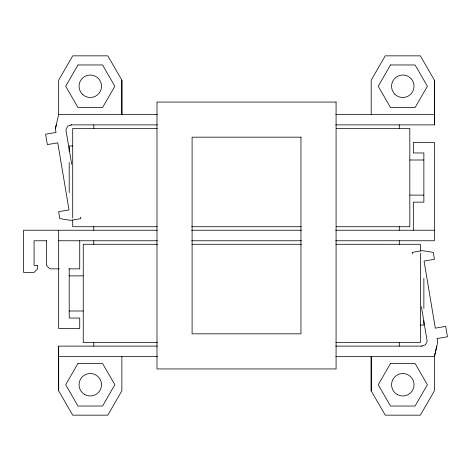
<?xml version="1.0" encoding="UTF-8"?>
<svg xmlns="http://www.w3.org/2000/svg" width="471" height="471" viewBox="0 0 471 471"><rect width="100%" height="100%" fill="white"/><g stroke="black" fill="none" stroke-linecap="round" stroke-linejoin="round"><path stroke-width="0.71" d="M46.376 240.475L46.376 265.35L49.885 268.859L59.352 268.859M121.877 356.653L121.877 390.824L107.83 415.157L72.711 415.157L58.663 390.824L58.663 346.114L157.426 346.114M121.871 80.176L121.871 114.347L121.871 80.176L107.824 55.843L72.711 55.843L58.663 80.176L58.663 114.347L55.384 128.754L56.008 132.457L45.616 134.206L47.365 144.591L57.75 142.848L69.019 209.936L58.634 211.679L59.793 218.609L70.597 220.351L80.824 218.638L80.576 217.19M371.195 390.824L371.195 356.653L371.195 390.824L385.243 415.157L420.356 415.157L434.403 390.824L434.403 356.653L436.8 346.114M335.741 124.886L434.403 124.886L434.403 80.176L420.356 55.843L385.237 55.843L371.195 80.176L371.195 114.347M55.384 128.754L56.267 124.886M71.586 124.886L67.742 126.098L65.881 129.672L71.71 164.391M421.48 346.114L425.325 344.902L427.191 341.328L421.357 306.609M58.663 114.347L157.42 114.347M335.87 114.347L434.403 114.347M70.98 124.886L157.42 124.886M157.173 128.4L72.711 128.4L72.711 218.002M336.376 128.4L409.823 128.4L409.823 226.722L336.376 226.722M72.711 145.957L69.202 145.957L69.202 151.627M409.823 160.005L423.871 160.005M409.823 195.118L423.871 195.118M157.173 226.722L72.711 226.722L72.711 220.134M191.691 226.722L301.128 226.722M157.332 230.231L23.55 230.237L23.55 272.373L34.083 272.373L37.598 268.859L37.598 265.35L34.083 265.35L34.083 240.769L46.376 240.769M191.709 230.231L301.363 230.231M335.741 230.231L434.403 230.231M58.669 240.769L157.326 240.769M191.709 240.769L301.358 240.769M335.741 240.769L434.403 240.763L434.403 142.442L413.332 142.442L413.332 152.975L423.865 152.975L423.865 202.141L413.332 202.141L413.332 230.231M157.426 244.278L83.249 244.278L83.249 342.605L157.426 342.605M191.944 244.278L301.375 244.278M335.9 244.278L420.356 244.278L420.356 250.866M68.813 268.859L79.734 268.859L79.734 240.769M69.202 275.882L83.249 275.882M69.202 311.001L83.249 311.001M420.356 325.049L423.871 325.049L423.871 320.81M335.9 342.605L420.356 342.605L420.356 252.998M335.741 346.114L422.087 346.114M58.663 356.653L157.426 356.653M335.876 356.653L434.403 356.653L437.683 342.246L437.059 338.543L447.45 336.794L445.707 326.409L435.316 328.152L424.047 261.064L434.439 259.321L433.273 252.391L422.469 250.649L412.249 252.362L412.49 253.81M434.403 80.176L434.403 124.886M423.871 278.332L423.871 308.552M399.284 124.886L399.284 128.542M399.284 226.575L399.284 230.231M399.284 240.769L399.284 244.425M399.284 342.458L399.284 346.114M93.782 124.886L93.782 128.542M93.782 226.575L93.782 230.231M93.782 240.769L93.782 244.425M93.782 342.458L93.782 346.114M69.202 162.454L69.202 192.668M69.202 268.859L69.202 318.025L79.734 318.025L79.734 328.558L58.663 328.558L58.663 230.237M58.663 346.114L58.663 390.824M77.974 64.969L65.687 86.258L77.974 107.547L102.56 107.547L114.847 86.258L102.56 64.969L77.974 64.969M77.98 363.453L65.687 384.742L77.98 406.031L102.56 406.031L114.853 384.742L102.56 363.453L77.98 363.453M390.506 64.969L378.219 86.258L390.506 107.547L415.086 107.547L427.38 86.258L415.086 64.969L390.506 64.969M390.512 363.453L378.219 384.742L390.512 406.031L415.092 406.031L427.38 384.742L415.092 363.453L390.512 363.453M336.076 102.06L156.984 102.06L156.99 368.94L336.082 368.94L336.076 102.06M300.963 137.173L192.103 137.173L192.103 333.827L300.963 333.827L300.963 137.173M84.65 394.474A11.239 11.239 0 0 0 101.506 384.742A11.239 11.239 0 0 0 84.65 375.01A11.239 11.239 0 0 0 84.65 394.474M397.183 394.474A11.239 11.239 0 0 0 414.038 384.742A11.239 11.239 0 0 0 397.183 375.01A11.239 11.239 0 0 0 397.183 394.474M82.319 94.2A11.239 11.239 0 0 0 101.124 89.166A11.239 11.239 0 0 0 87.359 75.401A11.239 11.239 0 0 0 82.319 94.2M394.851 94.2A11.239 11.239 0 0 0 413.65 89.166A11.239 11.239 0 0 0 399.891 75.401A11.239 11.239 0 0 0 394.851 94.2"/></g></svg>
